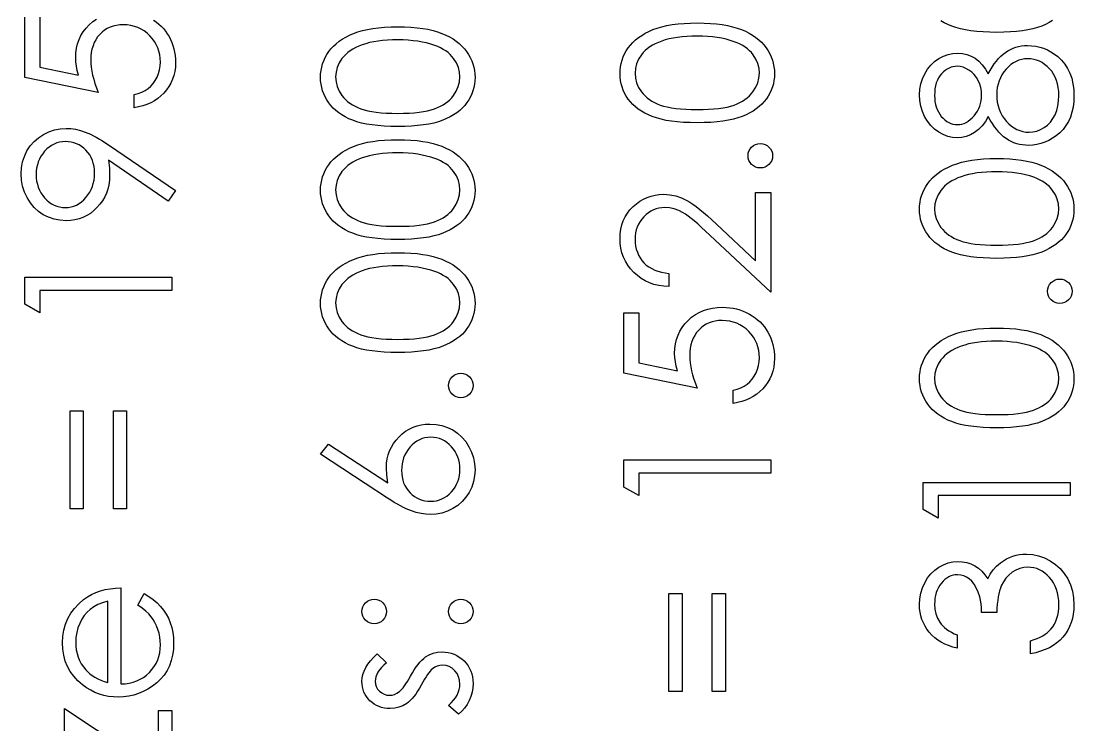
# Model space of a CAD drawing. Header units: millimetres. Extents: x -496 to 15, y 154 to 434.
# Drawn here: x -384.12 to -362.62, y 193.3 to 207.67 of the extents above; entities that cross this region are included whole.
import ezdxf

# ---------------------------------------------------------------- set-up
doc = ezdxf.new("R2010")
doc.units = ezdxf.units.MM

msp = doc.modelspace()

# ---------------------------------------------------------------- linework, layer by layer
at = {"color": 7, "linetype": 'Continuous', "flags": 128}
for points in [[(-381.421, 207.691), (-381.365, 207.652), (-381.311, 207.61), (-381.262, 207.566), (-381.216, 207.518), (-381.174, 207.467), (-381.136, 207.413), (-381.101, 207.356), (-381.07, 207.297), (-381.043, 207.235), (-381.02, 207.171), (-381.002, 207.105), (-380.987, 207.036), (-380.977, 206.966), (-380.971, 206.892), (-380.969, 206.817), (-380.969, 206.817), (-380.972, 206.728), (-380.984, 206.642), (-381.002, 206.559), (-381.028, 206.481), (-381.061, 206.405), (-381.102, 206.334), (-381.15, 206.265), (-381.205, 206.201), (-381.266, 206.142), (-381.331, 206.089), (-381.401, 206.042), (-381.475, 206.001), (-381.553, 205.967), (-381.636, 205.939), (-381.724, 205.917), (-381.815, 205.902), (-381.815, 205.902), (-381.815, 206.171), (-381.815, 206.171), (-381.73, 206.193), (-381.653, 206.22), (-381.585, 206.255), (-381.525, 206.295), (-381.472, 206.342), (-381.424, 206.397), (-381.382, 206.459), (-381.345, 206.528), (-381.315, 206.601), (-381.293, 206.677), (-381.281, 206.754), (-381.276, 206.833), (-381.276, 206.833), (-381.28, 206.91), (-381.29, 206.984), (-381.307, 207.055), (-381.331, 207.124), (-381.361, 207.189), (-381.399, 207.252), (-381.443, 207.312), (-381.494, 207.37), (-381.55, 207.422), (-381.609, 207.468), (-381.672, 207.506), (-381.739, 207.538), (-381.808, 207.563), (-381.881, 207.58), (-381.957, 207.591), (-382.037, 207.594), (-382.037, 207.594), (-382.109, 207.591), (-382.177, 207.582), (-382.243, 207.567), (-382.304, 207.545), (-382.362, 207.517), (-382.416, 207.484), (-382.468, 207.443), (-382.516, 207.397), (-382.559, 207.346), (-382.596, 207.29), (-382.627, 207.231), (-382.653, 207.167), (-382.674, 207.099), (-382.688, 207.027), (-382.697, 206.951), (-382.7, 206.871), (-382.7, 206.871), (-382.697, 206.801), (-382.69, 206.727), (-382.678, 206.65), (-382.661, 206.569), (-382.639, 206.485), (-382.613, 206.396), (-382.582, 206.305), (-382.546, 206.21), (-382.546, 206.21), (-384.046, 206.517), (-384.046, 206.517), (-384.046, 207.748)], [(-383.738, 207.748), (-383.738, 206.728), (-383.738, 206.728), (-382.949, 206.566), (-382.949, 206.566), (-382.974, 206.661), (-382.993, 206.752), (-383.004, 206.838), (-383.007, 206.919), (-383.007, 206.919), (-383.003, 207.02), (-382.99, 207.116), (-382.969, 207.207), (-382.938, 207.294), (-382.9, 207.377), (-382.852, 207.454), (-382.796, 207.527), (-382.732, 207.597), (-382.66, 207.659), (-382.584, 207.713)], [(-376.429, 205.517), (-376.573, 205.519), (-376.709, 205.525), (-376.837, 205.535), (-376.956, 205.549), (-377.067, 205.567), (-377.169, 205.589), (-377.263, 205.615), (-377.348, 205.644), (-377.427, 205.677), (-377.501, 205.714), (-377.569, 205.754), (-377.633, 205.797), (-377.692, 205.844), (-377.746, 205.893), (-377.796, 205.946), (-377.84, 206.002), (-377.879, 206.061), (-377.913, 206.122), (-377.942, 206.184), (-377.965, 206.248), (-377.984, 206.314), (-377.997, 206.381), (-378.005, 206.449), (-378.007, 206.52), (-378.007, 206.52), (-378.005, 206.592), (-377.996, 206.662), (-377.984, 206.73), (-377.965, 206.797), (-377.942, 206.862), (-377.912, 206.925), (-377.879, 206.987), (-377.839, 207.046), (-377.794, 207.103), (-377.744, 207.158), (-377.689, 207.209), (-377.629, 207.257), (-377.563, 207.302), (-377.492, 207.344), (-377.416, 207.383), (-377.334, 207.419), (-377.246, 207.451), (-377.151, 207.479), (-377.049, 207.502), (-376.939, 207.521), (-376.823, 207.536), (-376.698, 207.547), (-376.567, 207.553), (-376.429, 207.556), (-376.429, 207.556), (-376.291, 207.553), (-376.16, 207.547), (-376.037, 207.536), (-375.921, 207.522), (-375.813, 207.503), (-375.71, 207.479), (-375.616, 207.452), (-375.529, 207.42), (-375.448, 207.385), (-375.372, 207.347), (-375.301, 207.305), (-375.235, 207.26), (-375.175, 207.212), (-375.12, 207.16), (-375.069, 207.106), (-375.024, 207.048), (-374.984, 206.988), (-374.95, 206.926), (-374.92, 206.862), (-374.896, 206.797), (-374.877, 206.731), (-374.864, 206.662), (-374.856, 206.592), (-374.853, 206.52), (-374.853, 206.52), (-374.856, 206.449), (-374.864, 206.381), (-374.877, 206.314), (-374.895, 206.249), (-374.918, 206.185), (-374.947, 206.123), (-374.98, 206.063), (-375.019, 206.005), (-375.063, 205.949), (-375.111, 205.896), (-375.165, 205.847), (-375.225, 205.8), (-375.289, 205.757), (-375.358, 205.717), (-375.433, 205.679), (-375.512, 205.646), (-375.598, 205.616), (-375.692, 205.589), (-375.794, 205.568), (-375.905, 205.55), (-376.024, 205.535), (-376.151, 205.525), (-376.286, 205.519), (-376.429, 205.517)], [(-370.314, 205.594), (-370.458, 205.596), (-370.594, 205.602), (-370.722, 205.612), (-370.841, 205.626), (-370.951, 205.643), (-371.053, 205.666), (-371.147, 205.692), (-371.233, 205.721), (-371.311, 205.754), (-371.385, 205.791), (-371.454, 205.831), (-371.518, 205.874), (-371.577, 205.92), (-371.631, 205.97), (-371.68, 206.023), (-371.725, 206.079), (-371.764, 206.138), (-371.798, 206.199), (-371.826, 206.261), (-371.85, 206.325), (-371.868, 206.39), (-371.882, 206.458), (-371.889, 206.526), (-371.892, 206.597), (-371.892, 206.597), (-371.889, 206.669), (-371.881, 206.739), (-371.868, 206.807), (-371.85, 206.874), (-371.826, 206.939), (-371.797, 207.002), (-371.763, 207.064), (-371.724, 207.123), (-371.679, 207.18), (-371.629, 207.235), (-371.574, 207.286), (-371.513, 207.334), (-371.448, 207.379), (-371.376, 207.421), (-371.3, 207.46), (-371.219, 207.496), (-371.131, 207.527), (-371.035, 207.556), (-370.933, 207.579), (-370.824, 207.598), (-370.707, 207.613), (-370.583, 207.624), (-370.452, 207.63), (-370.314, 207.633), (-370.314, 207.633), (-370.176, 207.63), (-370.045, 207.624), (-369.922, 207.613), (-369.806, 207.599), (-369.697, 207.58), (-369.595, 207.556), (-369.501, 207.529), (-369.413, 207.497), (-369.332, 207.462), (-369.257, 207.423), (-369.186, 207.382), (-369.12, 207.337), (-369.06, 207.289), (-369.004, 207.237), (-368.954, 207.183), (-368.909, 207.125), (-368.868, 207.065), (-368.834, 207.003), (-368.805, 206.939), (-368.781, 206.874), (-368.762, 206.808), (-368.749, 206.739), (-368.74, 206.669), (-368.738, 206.597), (-368.738, 206.597), (-368.74, 206.526), (-368.748, 206.458), (-368.761, 206.39), (-368.779, 206.326), (-368.802, 206.262), (-368.831, 206.2), (-368.865, 206.14), (-368.903, 206.082), (-368.947, 206.026), (-368.996, 205.973), (-369.05, 205.923), (-369.109, 205.877), (-369.174, 205.834), (-369.243, 205.794), (-369.317, 205.756), (-369.397, 205.723), (-369.483, 205.693), (-369.577, 205.666), (-369.679, 205.645), (-369.79, 205.627), (-369.909, 205.612), (-370.035, 205.602), (-370.171, 205.596), (-370.314, 205.594)], [(-364.198, 207.44), (-364.343, 207.442), (-364.478, 207.448), (-364.606, 207.458), (-364.725, 207.472), (-364.836, 207.49), (-364.938, 207.512), (-365.032, 207.538), (-365.117, 207.567), (-365.196, 207.6), (-365.27, 207.637), (-365.338, 207.677)], [(-363.058, 207.68), (-363.127, 207.64), (-363.202, 207.603), (-363.281, 207.569), (-363.367, 207.539), (-363.462, 207.512), (-363.564, 207.491), (-363.674, 207.473), (-363.793, 207.458), (-363.92, 207.448), (-364.055, 207.442), (-364.198, 207.44)], [(-376.43, 205.786), (-376.31, 205.788), (-376.197, 205.792), (-376.092, 205.8), (-375.994, 205.809), (-375.904, 205.823), (-375.822, 205.838), (-375.746, 205.857), (-375.679, 205.878), (-375.617, 205.903), (-375.56, 205.93), (-375.505, 205.96), (-375.455, 205.992), (-375.409, 206.027), (-375.366, 206.065), (-375.328, 206.106), (-375.293, 206.149), (-375.235, 206.241), (-375.194, 206.335), (-375.169, 206.431), (-375.161, 206.529), (-375.161, 206.529), (-375.169, 206.628), (-375.193, 206.725), (-375.233, 206.817), (-375.29, 206.907), (-375.324, 206.949), (-375.362, 206.989), (-375.404, 207.026), (-375.451, 207.061), (-375.501, 207.093), (-375.555, 207.122), (-375.614, 207.149), (-375.676, 207.173), (-375.676, 207.173), (-375.757, 207.199), (-375.841, 207.223), (-375.929, 207.242), (-376.021, 207.258), (-376.117, 207.27), (-376.218, 207.279), (-376.322, 207.285), (-376.43, 207.286), (-376.43, 207.286), (-376.538, 207.285), (-376.642, 207.28), (-376.74, 207.272), (-376.833, 207.261), (-376.921, 207.247), (-377.004, 207.23), (-377.082, 207.209), (-377.156, 207.186), (-377.224, 207.159), (-377.287, 207.13), (-377.346, 207.099), (-377.4, 207.065), (-377.45, 207.029), (-377.494, 206.99), (-377.534, 206.949), (-377.569, 206.906), (-377.626, 206.815), (-377.667, 206.723), (-377.691, 206.627), (-377.7, 206.529), (-377.7, 206.529), (-377.691, 206.43), (-377.667, 206.333), (-377.626, 206.24), (-377.569, 206.149), (-377.534, 206.106), (-377.496, 206.066), (-377.454, 206.028), (-377.407, 205.993), (-377.357, 205.961), (-377.303, 205.931), (-377.246, 205.904), (-377.184, 205.879), (-377.117, 205.857), (-377.041, 205.839), (-376.959, 205.823), (-376.868, 205.81), (-376.77, 205.8), (-376.665, 205.792), (-376.551, 205.788), (-376.43, 205.786)], [(-370.315, 205.863), (-370.195, 205.865), (-370.082, 205.869), (-369.977, 205.877), (-369.879, 205.886), (-369.788, 205.899), (-369.706, 205.915), (-369.631, 205.934), (-369.564, 205.955), (-369.502, 205.98), (-369.444, 206.007), (-369.39, 206.036), (-369.34, 206.069), (-369.293, 206.104), (-369.251, 206.142), (-369.212, 206.183), (-369.177, 206.226), (-369.12, 206.318), (-369.079, 206.411), (-369.054, 206.508), (-369.046, 206.606), (-369.046, 206.606), (-369.053, 206.705), (-369.078, 206.801), (-369.118, 206.894), (-369.174, 206.984), (-369.209, 207.026), (-369.246, 207.066), (-369.289, 207.103), (-369.335, 207.138), (-369.385, 207.17), (-369.44, 207.199), (-369.498, 207.226), (-369.561, 207.25), (-369.561, 207.25), (-369.641, 207.276), (-369.725, 207.3), (-369.814, 207.319), (-369.906, 207.335), (-370.002, 207.347), (-370.102, 207.356), (-370.207, 207.362), (-370.315, 207.363), (-370.315, 207.363), (-370.423, 207.362), (-370.526, 207.357), (-370.624, 207.349), (-370.718, 207.338), (-370.806, 207.324), (-370.889, 207.307), (-370.967, 207.286), (-371.04, 207.262), (-371.109, 207.236), (-371.172, 207.207), (-371.231, 207.176), (-371.285, 207.142), (-371.334, 207.106), (-371.379, 207.067), (-371.419, 207.026), (-371.454, 206.983), (-371.511, 206.892), (-371.552, 206.8), (-371.576, 206.704), (-371.584, 206.606), (-371.584, 206.606), (-371.576, 206.507), (-371.552, 206.41), (-371.511, 206.317), (-371.454, 206.226), (-371.419, 206.183), (-371.38, 206.143), (-371.338, 206.105), (-371.292, 206.07), (-371.242, 206.038), (-371.188, 206.008), (-371.13, 205.981), (-371.069, 205.956), (-371.001, 205.934), (-370.926, 205.916), (-370.843, 205.899), (-370.752, 205.887), (-370.654, 205.877), (-370.549, 205.869), (-370.436, 205.865), (-370.315, 205.863)], [(-364.371, 206.591), (-364.332, 206.664), (-364.291, 206.732), (-364.25, 206.795), (-364.207, 206.853), (-364.162, 206.905), (-364.117, 206.953), (-364.07, 206.995), (-364.021, 207.032), (-363.971, 207.065), (-363.919, 207.093), (-363.865, 207.117), (-363.811, 207.136), (-363.754, 207.152), (-363.695, 207.163), (-363.635, 207.169), (-363.573, 207.171), (-363.573, 207.171), (-363.487, 207.167), (-363.403, 207.157), (-363.321, 207.139), (-363.242, 207.115), (-363.165, 207.082), (-363.092, 207.043), (-363.02, 206.997), (-362.952, 206.944), (-362.952, 206.944), (-362.875, 206.871), (-362.808, 206.79), (-362.751, 206.702), (-362.705, 206.606), (-362.669, 206.502), (-362.643, 206.392), (-362.628, 206.273), (-362.623, 206.148), (-362.623, 206.148), (-362.627, 206.027), (-362.641, 205.913), (-362.663, 205.807), (-362.695, 205.709), (-362.736, 205.618), (-362.785, 205.535), (-362.844, 205.459), (-362.912, 205.39), (-362.985, 205.33), (-363.06, 205.277), (-363.137, 205.234), (-363.215, 205.197), (-363.296, 205.169), (-363.379, 205.149), (-363.463, 205.137), (-363.549, 205.133), (-363.549, 205.133), (-363.612, 205.135), (-363.673, 205.142), (-363.733, 205.152), (-363.791, 205.167), (-363.847, 205.187), (-363.903, 205.211), (-363.956, 205.24), (-364.008, 205.272), (-364.058, 205.31), (-364.107, 205.353), (-364.154, 205.401), (-364.2, 205.455), (-364.245, 205.514), (-364.288, 205.579), (-364.331, 205.649), (-364.371, 205.725), (-364.371, 205.725), (-364.43, 205.622), (-364.496, 205.533), (-364.57, 205.458), (-364.65, 205.396), (-364.734, 205.348), (-364.822, 205.314), (-364.913, 205.293), (-365.007, 205.286), (-365.007, 205.286), (-365.102, 205.294), (-365.197, 205.315), (-365.29, 205.352), (-365.383, 205.402), (-365.469, 205.466), (-365.546, 205.541), (-365.614, 205.626), (-365.671, 205.723), (-365.718, 205.827), (-365.75, 205.936), (-365.77, 206.048), (-365.776, 206.166), (-365.776, 206.166), (-365.77, 206.28), (-365.75, 206.389), (-365.716, 206.494), (-365.67, 206.595), (-365.612, 206.689), (-365.544, 206.771), (-365.468, 206.844), (-365.382, 206.905), (-365.289, 206.954), (-365.194, 206.989), (-365.097, 207.01), (-364.998, 207.017), (-364.998, 207.017), (-364.901, 207.011), (-364.809, 206.991), (-364.723, 206.957), (-364.642, 206.911), (-364.566, 206.851), (-364.496, 206.778), (-364.43, 206.691), (-364.371, 206.591)], [(-364.199, 206.168), (-364.197, 206.088), (-364.187, 206.012), (-364.172, 205.939), (-364.15, 205.869), (-364.122, 205.802), (-364.088, 205.738), (-364.048, 205.678), (-364.002, 205.622), (-363.951, 205.57), (-363.898, 205.526), (-363.844, 205.488), (-363.787, 205.457), (-363.728, 205.433), (-363.668, 205.416), (-363.605, 205.405), (-363.54, 205.402), (-363.54, 205.402), (-363.459, 205.408), (-363.381, 205.425), (-363.305, 205.455), (-363.232, 205.496), (-363.163, 205.547), (-363.104, 205.609), (-363.052, 205.679), (-363.009, 205.759), (-362.975, 205.847), (-362.95, 205.942), (-362.935, 206.043), (-362.93, 206.151), (-362.93, 206.151), (-362.933, 206.235), (-362.942, 206.314), (-362.957, 206.389), (-362.978, 206.46), (-363.005, 206.526), (-363.038, 206.588), (-363.076, 206.645), (-363.121, 206.698), (-363.17, 206.746), (-363.221, 206.787), (-363.274, 206.823), (-363.329, 206.851), (-363.385, 206.873), (-363.444, 206.889), (-363.505, 206.899), (-363.568, 206.902), (-363.568, 206.902), (-363.629, 206.898), (-363.688, 206.889), (-363.746, 206.872), (-363.802, 206.848), (-363.856, 206.818), (-363.908, 206.781), (-363.959, 206.737), (-364.008, 206.687), (-364.053, 206.631), (-364.092, 206.574), (-364.124, 206.513), (-364.151, 206.449), (-364.172, 206.383), (-364.188, 206.314), (-364.197, 206.243), (-364.2, 206.168)], [(-365.469, 206.151), (-365.466, 206.088), (-365.46, 206.027), (-365.45, 205.97), (-365.435, 205.916), (-365.415, 205.863), (-365.391, 205.815), (-365.364, 205.768), (-365.331, 205.725), (-365.296, 205.685), (-365.259, 205.651), (-365.22, 205.622), (-365.18, 205.598), (-365.138, 205.58), (-365.094, 205.567), (-365.049, 205.558), (-365.002, 205.556), (-365.002, 205.556), (-364.956, 205.559), (-364.91, 205.567), (-364.866, 205.581), (-364.823, 205.601), (-364.781, 205.627), (-364.739, 205.658), (-364.7, 205.695), (-364.66, 205.737), (-364.624, 205.783), (-364.593, 205.832), (-364.567, 205.882), (-364.546, 205.934), (-364.529, 205.988), (-364.517, 206.044), (-364.51, 206.102), (-364.507, 206.161), (-364.507, 206.161), (-364.511, 206.238), (-364.525, 206.312), (-364.546, 206.384), (-364.577, 206.455), (-364.615, 206.52), (-364.659, 206.578), (-364.71, 206.628), (-364.767, 206.67), (-364.827, 206.704), (-364.887, 206.729), (-364.948, 206.743), (-365.008, 206.748), (-365.008, 206.748), (-365.051, 206.746), (-365.093, 206.738), (-365.133, 206.726), (-365.173, 206.71), (-365.212, 206.688), (-365.251, 206.662), (-365.288, 206.631), (-365.325, 206.595), (-365.358, 206.554), (-365.388, 206.51), (-365.412, 206.461), (-365.433, 206.407), (-365.448, 206.35), (-365.46, 206.288), (-365.466, 206.222), (-365.469, 206.151)], [(-380.969, 204.21), (-381.118, 203.994), (-381.118, 203.994), (-382.338, 204.829), (-382.338, 204.829), (-382.32, 204.669), (-382.315, 204.513), (-382.315, 204.513), (-382.319, 204.419), (-382.331, 204.329), (-382.351, 204.241), (-382.379, 204.158), (-382.415, 204.079), (-382.459, 204.003), (-382.511, 203.93), (-382.572, 203.862), (-382.638, 203.799), (-382.707, 203.744), (-382.781, 203.699), (-382.858, 203.661), (-382.939, 203.632), (-383.023, 203.611), (-383.112, 203.598), (-383.204, 203.594), (-383.204, 203.594), (-383.329, 203.602), (-383.448, 203.625), (-383.561, 203.663), (-383.668, 203.717), (-383.766, 203.785), (-383.854, 203.865), (-383.931, 203.959), (-383.999, 204.065), (-384.053, 204.18), (-384.091, 204.299), (-384.115, 204.422), (-384.123, 204.549), (-384.123, 204.549), (-384.115, 204.673), (-384.093, 204.793), (-384.055, 204.908), (-384.002, 205.018), (-383.935, 205.12), (-383.857, 205.21), (-383.766, 205.289), (-383.664, 205.356), (-383.553, 205.41), (-383.439, 205.448), (-383.322, 205.471), (-383.201, 205.479), (-383.201, 205.479), (-383.106, 205.474), (-383.01, 205.46), (-382.912, 205.436), (-382.811, 205.403), (-382.758, 205.383), (-382.703, 205.358), (-382.646, 205.33), (-382.586, 205.298), (-382.523, 205.262), (-382.458, 205.223), (-382.39, 205.18), (-382.32, 205.133), (-382.32, 205.133), (-380.969, 204.21)], [(-382.622, 204.563), (-382.626, 204.634), (-382.633, 204.702), (-382.647, 204.766), (-382.666, 204.826), (-382.691, 204.883), (-382.721, 204.937), (-382.757, 204.986), (-382.797, 205.032), (-382.842, 205.074), (-382.889, 205.11), (-382.939, 205.14), (-382.99, 205.165), (-383.044, 205.185), (-383.1, 205.199), (-383.158, 205.207), (-383.219, 205.21), (-383.219, 205.21), (-383.279, 205.207), (-383.338, 205.198), (-383.394, 205.182), (-383.448, 205.16), (-383.499, 205.133), (-383.549, 205.099), (-383.596, 205.059), (-383.641, 205.012), (-383.681, 204.962), (-383.717, 204.909), (-383.747, 204.853), (-383.771, 204.795), (-383.79, 204.734), (-383.804, 204.67), (-383.812, 204.604), (-383.815, 204.535), (-383.815, 204.535), (-383.812, 204.467), (-383.804, 204.401), (-383.79, 204.338), (-383.771, 204.277), (-383.747, 204.219), (-383.717, 204.163), (-383.681, 204.11), (-383.641, 204.06), (-383.596, 204.014), (-383.549, 203.974), (-383.499, 203.94), (-383.448, 203.913), (-383.394, 203.891), (-383.338, 203.875), (-383.279, 203.866), (-383.219, 203.863), (-383.219, 203.863), (-383.158, 203.866), (-383.1, 203.876), (-383.044, 203.892), (-382.99, 203.914), (-382.939, 203.943), (-382.889, 203.979), (-382.842, 204.02), (-382.797, 204.068), (-382.757, 204.121), (-382.721, 204.176), (-382.691, 204.234), (-382.666, 204.294), (-382.647, 204.357), (-382.633, 204.423), (-382.626, 204.492), (-382.623, 204.563)], [(-376.429, 203.21), (-376.573, 203.211), (-376.709, 203.217), (-376.837, 203.228), (-376.956, 203.241), (-377.067, 203.259), (-377.169, 203.281), (-377.263, 203.307), (-377.348, 203.336), (-377.427, 203.369), (-377.501, 203.406), (-377.569, 203.446), (-377.633, 203.49), (-377.692, 203.536), (-377.746, 203.585), (-377.796, 203.638), (-377.84, 203.695), (-377.879, 203.753), (-377.913, 203.814), (-377.942, 203.876), (-377.965, 203.94), (-377.984, 204.006), (-377.997, 204.073), (-378.005, 204.142), (-378.007, 204.213), (-378.007, 204.213), (-378.005, 204.284), (-377.996, 204.354), (-377.984, 204.422), (-377.965, 204.489), (-377.942, 204.554), (-377.912, 204.617), (-377.879, 204.679), (-377.839, 204.738), (-377.794, 204.795), (-377.744, 204.85), (-377.689, 204.901), (-377.629, 204.949), (-377.563, 204.994), (-377.492, 205.036), (-377.416, 205.075), (-377.334, 205.111), (-377.246, 205.143), (-377.151, 205.171), (-377.049, 205.195), (-376.939, 205.214), (-376.823, 205.229), (-376.698, 205.24), (-376.567, 205.246), (-376.429, 205.248), (-376.429, 205.248), (-376.291, 205.246), (-376.16, 205.24), (-376.037, 205.229), (-375.921, 205.214), (-375.813, 205.195), (-375.71, 205.172), (-375.616, 205.145), (-375.529, 205.113), (-375.448, 205.077), (-375.372, 205.039), (-375.301, 204.997), (-375.235, 204.952), (-375.175, 204.904), (-375.12, 204.853), (-375.069, 204.798), (-375.024, 204.74), (-374.984, 204.68), (-374.95, 204.618), (-374.92, 204.554), (-374.896, 204.49), (-374.877, 204.423), (-374.864, 204.354), (-374.856, 204.284), (-374.853, 204.213), (-374.853, 204.213), (-374.856, 204.142), (-374.864, 204.073), (-374.877, 204.006), (-374.895, 203.941), (-374.918, 203.877), (-374.947, 203.815), (-374.98, 203.755), (-375.019, 203.697), (-375.063, 203.641), (-375.111, 203.588), (-375.165, 203.539), (-375.225, 203.493), (-375.289, 203.449), (-375.358, 203.409), (-375.433, 203.372), (-375.512, 203.338), (-375.598, 203.308), (-375.692, 203.282), (-375.794, 203.26), (-375.905, 203.242), (-376.024, 203.228), (-376.151, 203.217), (-376.286, 203.211), (-376.429, 203.21)], [(-369.276, 204.921), (-369.272, 204.971), (-369.258, 205.017), (-369.236, 205.059), (-369.204, 205.098), (-369.165, 205.13), (-369.123, 205.153), (-369.077, 205.166), (-369.026, 205.171), (-369.026, 205.171), (-368.977, 205.166), (-368.931, 205.153), (-368.889, 205.13), (-368.85, 205.098), (-368.818, 205.059), (-368.795, 205.017), (-368.781, 204.971), (-368.776, 204.921), (-368.776, 204.921), (-368.781, 204.871), (-368.795, 204.826), (-368.818, 204.783), (-368.85, 204.744), (-368.889, 204.713), (-368.931, 204.69), (-368.977, 204.676), (-369.026, 204.671), (-369.026, 204.671), (-369.077, 204.676), (-369.123, 204.69), (-369.165, 204.713), (-369.204, 204.744), (-369.236, 204.783), (-369.258, 204.826), (-369.272, 204.871), (-369.276, 204.921)], [(-376.43, 203.479), (-376.31, 203.48), (-376.197, 203.485), (-376.092, 203.492), (-375.994, 203.502), (-375.904, 203.515), (-375.822, 203.53), (-375.746, 203.549), (-375.679, 203.571), (-375.617, 203.595), (-375.56, 203.622), (-375.505, 203.652), (-375.455, 203.684), (-375.409, 203.72), (-375.366, 203.758), (-375.328, 203.798), (-375.293, 203.842), (-375.235, 203.933), (-375.194, 204.027), (-375.169, 204.123), (-375.161, 204.222), (-375.161, 204.222), (-375.169, 204.321), (-375.193, 204.417), (-375.233, 204.509), (-375.29, 204.599), (-375.324, 204.642), (-375.362, 204.681), (-375.404, 204.719), (-375.451, 204.753), (-375.501, 204.785), (-375.555, 204.815), (-375.614, 204.841), (-375.676, 204.865), (-375.676, 204.865), (-375.757, 204.892), (-375.841, 204.915), (-375.929, 204.934), (-376.021, 204.951), (-376.117, 204.963), (-376.218, 204.972), (-376.322, 204.977), (-376.43, 204.979), (-376.43, 204.979), (-376.538, 204.977), (-376.642, 204.973), (-376.74, 204.964), (-376.833, 204.954), (-376.921, 204.939), (-377.004, 204.922), (-377.082, 204.901), (-377.156, 204.878), (-377.224, 204.851), (-377.287, 204.823), (-377.346, 204.791), (-377.4, 204.758), (-377.45, 204.722), (-377.494, 204.683), (-377.534, 204.642), (-377.569, 204.598), (-377.626, 204.508), (-377.667, 204.415), (-377.691, 204.32), (-377.7, 204.222), (-377.7, 204.222), (-377.691, 204.122), (-377.667, 204.026), (-377.626, 203.933), (-377.569, 203.842), (-377.534, 203.798), (-377.496, 203.758), (-377.454, 203.72), (-377.407, 203.686), (-377.357, 203.653), (-377.303, 203.623), (-377.246, 203.596), (-377.184, 203.571), (-377.117, 203.55), (-377.041, 203.531), (-376.959, 203.515), (-376.868, 203.502), (-376.77, 203.492), (-376.665, 203.485), (-376.551, 203.48), (-376.43, 203.479)], [(-364.198, 202.825), (-364.343, 202.827), (-364.478, 202.833), (-364.606, 202.843), (-364.725, 202.857), (-364.836, 202.874), (-364.938, 202.896), (-365.032, 202.922), (-365.117, 202.952), (-365.196, 202.985), (-365.27, 203.021), (-365.338, 203.062), (-365.403, 203.105), (-365.462, 203.151), (-365.516, 203.201), (-365.565, 203.253), (-365.609, 203.31), (-365.648, 203.369), (-365.683, 203.429), (-365.711, 203.491), (-365.734, 203.556), (-365.753, 203.621), (-365.766, 203.689), (-365.774, 203.757), (-365.776, 203.828), (-365.776, 203.828), (-365.774, 203.899), (-365.766, 203.97), (-365.753, 204.038), (-365.734, 204.104), (-365.711, 204.169), (-365.681, 204.232), (-365.648, 204.294), (-365.608, 204.354), (-365.564, 204.411), (-365.513, 204.466), (-365.459, 204.517), (-365.398, 204.565), (-365.332, 204.61), (-365.261, 204.652), (-365.185, 204.69), (-365.103, 204.726), (-365.016, 204.758), (-364.92, 204.786), (-364.818, 204.81), (-364.709, 204.829), (-364.592, 204.844), (-364.468, 204.855), (-364.337, 204.861), (-364.198, 204.863), (-364.198, 204.863), (-364.061, 204.861), (-363.93, 204.855), (-363.806, 204.844), (-363.691, 204.83), (-363.582, 204.811), (-363.48, 204.787), (-363.385, 204.76), (-363.298, 204.728), (-363.217, 204.693), (-363.141, 204.654), (-363.07, 204.613), (-363.004, 204.568), (-362.944, 204.52), (-362.889, 204.468), (-362.838, 204.413), (-362.793, 204.356), (-362.753, 204.295), (-362.719, 204.234), (-362.689, 204.17), (-362.665, 204.105), (-362.647, 204.038), (-362.633, 203.97), (-362.625, 203.899), (-362.623, 203.828), (-362.623, 203.828), (-362.625, 203.757), (-362.633, 203.689), (-362.646, 203.621), (-362.664, 203.556), (-362.687, 203.493), (-362.716, 203.431), (-362.749, 203.371), (-362.788, 203.312), (-362.832, 203.256), (-362.88, 203.204), (-362.935, 203.154), (-362.994, 203.108), (-363.058, 203.065), (-363.127, 203.024), (-363.202, 202.987), (-363.281, 202.954), (-363.367, 202.923), (-363.462, 202.897), (-363.564, 202.875), (-363.674, 202.857), (-363.793, 202.843), (-363.92, 202.833), (-364.055, 202.827), (-364.198, 202.825)], [(-364.199, 203.094), (-364.079, 203.095), (-363.966, 203.1), (-363.861, 203.107), (-363.763, 203.117), (-363.673, 203.13), (-363.591, 203.146), (-363.516, 203.164), (-363.448, 203.186), (-363.386, 203.211), (-363.329, 203.238), (-363.275, 203.267), (-363.224, 203.3), (-363.178, 203.335), (-363.135, 203.373), (-363.097, 203.414), (-363.062, 203.457), (-363.004, 203.548), (-362.963, 203.642), (-362.939, 203.738), (-362.93, 203.837), (-362.93, 203.837), (-362.938, 203.936), (-362.962, 204.032), (-363.002, 204.125), (-363.059, 204.214), (-363.093, 204.257), (-363.131, 204.297), (-363.174, 204.334), (-363.22, 204.369), (-363.27, 204.401), (-363.325, 204.43), (-363.383, 204.457), (-363.445, 204.481), (-363.445, 204.481), (-363.526, 204.507), (-363.61, 204.53), (-363.698, 204.55), (-363.79, 204.566), (-363.886, 204.578), (-363.987, 204.587), (-364.091, 204.592), (-364.2, 204.594), (-364.2, 204.594), (-364.308, 204.592), (-364.411, 204.588), (-364.509, 204.58), (-364.602, 204.569), (-364.691, 204.554), (-364.773, 204.538), (-364.852, 204.517), (-364.925, 204.493), (-364.993, 204.467), (-365.056, 204.438), (-365.115, 204.407), (-365.169, 204.373), (-365.219, 204.337), (-365.263, 204.298), (-365.303, 204.257), (-365.338, 204.214), (-365.395, 204.123), (-365.436, 204.03), (-365.46, 203.935), (-365.469, 203.837), (-365.469, 203.837), (-365.46, 203.738), (-365.436, 203.641), (-365.395, 203.548), (-365.338, 203.457), (-365.303, 203.414), (-365.265, 203.374), (-365.223, 203.336), (-365.177, 203.301), (-365.126, 203.268), (-365.073, 203.238), (-365.015, 203.211), (-364.953, 203.187), (-364.886, 203.165), (-364.811, 203.146), (-364.728, 203.13), (-364.637, 203.118), (-364.539, 203.107), (-364.434, 203.1), (-364.32, 203.095), (-364.2, 203.094)], [(-370.892, 202.517), (-370.892, 202.248), (-370.892, 202.248), (-370.999, 202.255), (-371.101, 202.271), (-371.198, 202.294), (-371.29, 202.327), (-371.377, 202.367), (-371.46, 202.416), (-371.538, 202.473), (-371.611, 202.538), (-371.677, 202.61), (-371.734, 202.686), (-371.782, 202.766), (-371.822, 202.85), (-371.852, 202.938), (-371.874, 203.03), (-371.888, 203.126), (-371.892, 203.226), (-371.892, 203.226), (-371.888, 203.325), (-371.875, 203.419), (-371.855, 203.508), (-371.825, 203.593), (-371.788, 203.672), (-371.742, 203.747), (-371.689, 203.817), (-371.626, 203.882), (-371.558, 203.941), (-371.487, 203.991), (-371.413, 204.035), (-371.337, 204.07), (-371.257, 204.097), (-371.174, 204.117), (-371.089, 204.128), (-371, 204.133), (-371, 204.133), (-370.875, 204.125), (-370.754, 204.101), (-370.638, 204.063), (-370.525, 204.008), (-370.467, 203.973), (-370.404, 203.931), (-370.336, 203.882), (-370.263, 203.826), (-370.186, 203.761), (-370.103, 203.69), (-370.016, 203.612), (-369.924, 203.526), (-369.924, 203.526), (-369.123, 202.775), (-369.123, 202.775), (-369.123, 204.171), (-369.123, 204.171), (-368.815, 204.171), (-368.815, 204.171), (-368.815, 202.133), (-368.815, 202.133), (-370.056, 203.296), (-370.056, 203.296), (-370.145, 203.381), (-370.228, 203.458), (-370.305, 203.527), (-370.376, 203.588), (-370.442, 203.642), (-370.501, 203.688), (-370.554, 203.726), (-370.602, 203.756), (-370.692, 203.803), (-370.784, 203.837), (-370.879, 203.857), (-370.976, 203.863), (-370.976, 203.863), (-371.037, 203.86), (-371.096, 203.851), (-371.153, 203.837), (-371.207, 203.817), (-371.26, 203.789), (-371.31, 203.757), (-371.358, 203.719), (-371.404, 203.675), (-371.447, 203.626), (-371.483, 203.575), (-371.514, 203.521), (-371.539, 203.465), (-371.559, 203.405), (-371.573, 203.344), (-371.581, 203.28), (-371.584, 203.213), (-371.584, 203.213), (-371.581, 203.142), (-371.573, 203.075), (-371.559, 203.011), (-371.538, 202.949), (-371.513, 202.891), (-371.482, 202.836), (-371.445, 202.783), (-371.403, 202.734), (-371.355, 202.689), (-371.302, 202.649), (-371.245, 202.615), (-371.184, 202.585), (-371.118, 202.56), (-371.047, 202.541), (-370.972, 202.526), (-370.892, 202.517)], [(-376.429, 200.902), (-376.573, 200.904), (-376.709, 200.91), (-376.837, 200.92), (-376.956, 200.934), (-377.067, 200.951), (-377.169, 200.973), (-377.263, 200.999), (-377.348, 201.029), (-377.427, 201.062), (-377.501, 201.098), (-377.569, 201.139), (-377.633, 201.182), (-377.692, 201.228), (-377.746, 201.277), (-377.796, 201.33), (-377.84, 201.387), (-377.879, 201.446), (-377.913, 201.506), (-377.942, 201.568), (-377.965, 201.633), (-377.984, 201.698), (-377.997, 201.765), (-378.005, 201.834), (-378.007, 201.905), (-378.007, 201.905), (-378.005, 201.976), (-377.996, 202.047), (-377.984, 202.115), (-377.965, 202.181), (-377.942, 202.246), (-377.912, 202.309), (-377.879, 202.371), (-377.839, 202.431), (-377.794, 202.488), (-377.744, 202.542), (-377.689, 202.594), (-377.629, 202.642), (-377.563, 202.687), (-377.492, 202.729), (-377.416, 202.767), (-377.334, 202.803), (-377.246, 202.835), (-377.151, 202.863), (-377.049, 202.887), (-376.939, 202.906), (-376.823, 202.921), (-376.698, 202.932), (-376.567, 202.938), (-376.429, 202.94), (-376.429, 202.94), (-376.291, 202.938), (-376.16, 202.932), (-376.037, 202.921), (-375.921, 202.907), (-375.813, 202.887), (-375.71, 202.864), (-375.616, 202.837), (-375.529, 202.805), (-375.448, 202.77), (-375.372, 202.731), (-375.301, 202.69), (-375.235, 202.645), (-375.175, 202.597), (-375.12, 202.545), (-375.069, 202.49), (-375.024, 202.433), (-374.984, 202.372), (-374.95, 202.311), (-374.92, 202.247), (-374.896, 202.182), (-374.877, 202.115), (-374.864, 202.047), (-374.856, 201.976), (-374.853, 201.905), (-374.853, 201.905), (-374.856, 201.834), (-374.864, 201.765), (-374.877, 201.698), (-374.895, 201.633), (-374.918, 201.57), (-374.947, 201.508), (-374.98, 201.448), (-375.019, 201.389), (-375.063, 201.333), (-375.111, 201.28), (-375.165, 201.231), (-375.225, 201.185), (-375.289, 201.142), (-375.358, 201.101), (-375.433, 201.064), (-375.512, 201.03), (-375.598, 201), (-375.692, 200.974), (-375.794, 200.952), (-375.905, 200.934), (-376.024, 200.92), (-376.151, 200.91), (-376.286, 200.904), (-376.429, 200.902)], [(-376.43, 201.171), (-376.31, 201.172), (-376.197, 201.177), (-376.092, 201.184), (-375.994, 201.194), (-375.904, 201.207), (-375.822, 201.223), (-375.746, 201.241), (-375.679, 201.263), (-375.617, 201.288), (-375.56, 201.315), (-375.505, 201.344), (-375.455, 201.377), (-375.409, 201.412), (-375.366, 201.45), (-375.328, 201.491), (-375.293, 201.534), (-375.235, 201.625), (-375.194, 201.719), (-375.169, 201.815), (-375.161, 201.914), (-375.161, 201.914), (-375.169, 202.013), (-375.193, 202.109), (-375.233, 202.202), (-375.29, 202.291), (-375.324, 202.334), (-375.362, 202.374), (-375.404, 202.411), (-375.451, 202.446), (-375.501, 202.478), (-375.555, 202.507), (-375.614, 202.533), (-375.676, 202.558), (-375.676, 202.558), (-375.757, 202.584), (-375.841, 202.607), (-375.929, 202.627), (-376.021, 202.643), (-376.117, 202.655), (-376.218, 202.664), (-376.322, 202.669), (-376.43, 202.671), (-376.43, 202.671), (-376.538, 202.669), (-376.642, 202.665), (-376.74, 202.657), (-376.833, 202.646), (-376.921, 202.631), (-377.004, 202.615), (-377.082, 202.594), (-377.156, 202.57), (-377.224, 202.544), (-377.287, 202.515), (-377.346, 202.484), (-377.4, 202.45), (-377.45, 202.414), (-377.494, 202.375), (-377.534, 202.334), (-377.569, 202.291), (-377.626, 202.2), (-377.667, 202.107), (-377.691, 202.012), (-377.7, 201.914), (-377.7, 201.914), (-377.691, 201.815), (-377.667, 201.718), (-377.626, 201.625), (-377.569, 201.534), (-377.534, 201.491), (-377.496, 201.451), (-377.454, 201.413), (-377.407, 201.378), (-377.357, 201.345), (-377.303, 201.315), (-377.246, 201.288), (-377.184, 201.264), (-377.117, 201.242), (-377.041, 201.223), (-376.959, 201.207), (-376.868, 201.195), (-376.77, 201.184), (-376.665, 201.177), (-376.551, 201.172), (-376.43, 201.171)], [(-384.046, 201.886), (-384.046, 202.44), (-384.046, 202.44), (-381.046, 202.44), (-381.046, 202.44), (-381.046, 202.171), (-381.046, 202.171), (-383.738, 202.171), (-383.738, 202.171), (-383.738, 201.71), (-383.738, 201.71), (-384.046, 201.886)], [(-363.161, 202.152), (-363.156, 202.202), (-363.143, 202.248), (-363.12, 202.29), (-363.088, 202.329), (-363.05, 202.36), (-363.008, 202.384), (-362.962, 202.397), (-362.911, 202.402), (-362.911, 202.402), (-362.862, 202.397), (-362.816, 202.384), (-362.773, 202.36), (-362.735, 202.329), (-362.703, 202.29), (-362.68, 202.248), (-362.666, 202.202), (-362.661, 202.152), (-362.661, 202.152), (-362.666, 202.102), (-362.68, 202.056), (-362.703, 202.014), (-362.735, 201.975), (-362.773, 201.943), (-362.816, 201.92), (-362.862, 201.907), (-362.911, 201.902), (-362.911, 201.902), (-362.962, 201.907), (-363.008, 201.92), (-363.05, 201.943), (-363.088, 201.975), (-363.12, 202.014), (-363.143, 202.056), (-363.156, 202.102), (-363.161, 202.152)], [(-371.815, 201.71), (-371.507, 201.71), (-371.507, 201.71), (-371.507, 200.689), (-371.507, 200.689), (-370.718, 200.527), (-370.718, 200.527), (-370.743, 200.623), (-370.762, 200.714), (-370.773, 200.8), (-370.776, 200.881), (-370.776, 200.881), (-370.772, 200.981), (-370.759, 201.077), (-370.738, 201.169), (-370.707, 201.256), (-370.669, 201.338), (-370.621, 201.416), (-370.566, 201.489), (-370.501, 201.558), (-370.43, 201.621), (-370.353, 201.675), (-370.273, 201.721), (-370.187, 201.758), (-370.096, 201.788), (-370.001, 201.808), (-369.9, 201.821), (-369.795, 201.825), (-369.795, 201.825), (-369.722, 201.823), (-369.65, 201.817), (-369.579, 201.806), (-369.51, 201.791), (-369.444, 201.771), (-369.377, 201.748), (-369.313, 201.72), (-369.251, 201.688), (-369.191, 201.652), (-369.134, 201.613), (-369.081, 201.572), (-369.031, 201.527), (-368.986, 201.479), (-368.944, 201.428), (-368.905, 201.375), (-368.87, 201.318), (-368.839, 201.258), (-368.813, 201.196), (-368.79, 201.133), (-368.771, 201.067), (-368.757, 200.998), (-368.746, 200.927), (-368.74, 200.854), (-368.738, 200.779), (-368.738, 200.779), (-368.742, 200.689), (-368.753, 200.603), (-368.771, 200.521), (-368.797, 200.442), (-368.831, 200.367), (-368.871, 200.295), (-368.919, 200.227), (-368.974, 200.163), (-369.035, 200.103), (-369.1, 200.05), (-369.17, 200.003), (-369.245, 199.963), (-369.323, 199.928), (-369.406, 199.901), (-369.493, 199.879), (-369.584, 199.863), (-369.584, 199.863), (-369.584, 200.133), (-369.584, 200.133), (-369.499, 200.154), (-369.422, 200.182), (-369.354, 200.216), (-369.294, 200.256), (-369.241, 200.304), (-369.194, 200.359), (-369.151, 200.42), (-369.114, 200.49), (-369.084, 200.563), (-369.063, 200.639), (-369.05, 200.716), (-369.046, 200.794), (-369.046, 200.794), (-369.049, 200.871), (-369.06, 200.945), (-369.076, 201.017), (-369.1, 201.085), (-369.13, 201.151), (-369.168, 201.214), (-369.212, 201.274), (-369.263, 201.332), (-369.319, 201.384), (-369.379, 201.429), (-369.442, 201.468), (-369.508, 201.5), (-369.578, 201.524), (-369.65, 201.542), (-369.727, 201.552), (-369.806, 201.556), (-369.806, 201.556), (-369.879, 201.553), (-369.947, 201.544), (-370.012, 201.528), (-370.073, 201.506), (-370.132, 201.479), (-370.186, 201.445), (-370.237, 201.405), (-370.285, 201.359), (-370.328, 201.308), (-370.365, 201.252), (-370.397, 201.192), (-370.422, 201.128), (-370.443, 201.061), (-370.457, 200.988), (-370.466, 200.913), (-370.469, 200.832), (-370.469, 200.832), (-370.466, 200.762), (-370.459, 200.689), (-370.447, 200.612), (-370.43, 200.53), (-370.409, 200.446), (-370.382, 200.358), (-370.351, 200.267), (-370.315, 200.171), (-370.315, 200.171), (-371.815, 200.479), (-371.815, 200.479), (-371.815, 201.71)], [(-364.198, 199.363), (-364.343, 199.365), (-364.478, 199.371), (-364.606, 199.381), (-364.725, 199.395), (-364.836, 199.413), (-364.938, 199.435), (-365.032, 199.461), (-365.117, 199.49), (-365.196, 199.523), (-365.27, 199.56), (-365.338, 199.6), (-365.403, 199.643), (-365.462, 199.69), (-365.516, 199.739), (-365.565, 199.792), (-365.609, 199.848), (-365.648, 199.907), (-365.683, 199.968), (-365.711, 200.03), (-365.734, 200.094), (-365.753, 200.16), (-365.766, 200.227), (-365.774, 200.295), (-365.776, 200.366), (-365.776, 200.366), (-365.774, 200.438), (-365.766, 200.508), (-365.753, 200.576), (-365.734, 200.643), (-365.711, 200.708), (-365.681, 200.771), (-365.648, 200.833), (-365.608, 200.892), (-365.564, 200.949), (-365.513, 201.004), (-365.459, 201.055), (-365.398, 201.103), (-365.332, 201.148), (-365.261, 201.19), (-365.185, 201.229), (-365.103, 201.265), (-365.016, 201.297), (-364.92, 201.325), (-364.818, 201.348), (-364.709, 201.368), (-364.592, 201.383), (-364.468, 201.393), (-364.337, 201.399), (-364.198, 201.402), (-364.198, 201.402), (-364.061, 201.399), (-363.93, 201.393), (-363.806, 201.383), (-363.691, 201.368), (-363.582, 201.349), (-363.48, 201.326), (-363.385, 201.298), (-363.298, 201.267), (-363.217, 201.231), (-363.141, 201.193), (-363.07, 201.151), (-363.004, 201.106), (-362.944, 201.058), (-362.889, 201.006), (-362.838, 200.952), (-362.793, 200.894), (-362.753, 200.834), (-362.719, 200.772), (-362.689, 200.708), (-362.665, 200.643), (-362.647, 200.577), (-362.633, 200.508), (-362.625, 200.438), (-362.623, 200.366), (-362.623, 200.366), (-362.625, 200.295), (-362.633, 200.227), (-362.646, 200.16), (-362.664, 200.095), (-362.687, 200.031), (-362.716, 199.969), (-362.749, 199.909), (-362.788, 199.851), (-362.832, 199.795), (-362.88, 199.742), (-362.935, 199.693), (-362.994, 199.646), (-363.058, 199.603), (-363.127, 199.563), (-363.202, 199.526), (-363.281, 199.492), (-363.367, 199.462), (-363.462, 199.436), (-363.564, 199.414), (-363.674, 199.396), (-363.793, 199.381), (-363.92, 199.371), (-364.055, 199.365), (-364.198, 199.363)], [(-364.199, 199.633), (-364.079, 199.634), (-363.966, 199.639), (-363.861, 199.646), (-363.763, 199.655), (-363.673, 199.669), (-363.591, 199.684), (-363.516, 199.703), (-363.448, 199.725), (-363.386, 199.749), (-363.329, 199.776), (-363.275, 199.806), (-363.224, 199.838), (-363.178, 199.874), (-363.135, 199.911), (-363.097, 199.952), (-363.062, 199.996), (-363.004, 200.087), (-362.963, 200.181), (-362.939, 200.277), (-362.93, 200.375), (-362.93, 200.375), (-362.938, 200.475), (-362.962, 200.571), (-363.002, 200.663), (-363.059, 200.753), (-363.093, 200.795), (-363.131, 200.835), (-363.174, 200.872), (-363.22, 200.907), (-363.27, 200.939), (-363.325, 200.969), (-363.383, 200.995), (-363.445, 201.019), (-363.445, 201.019), (-363.526, 201.045), (-363.61, 201.069), (-363.698, 201.088), (-363.79, 201.104), (-363.886, 201.116), (-363.987, 201.125), (-364.091, 201.131), (-364.2, 201.133), (-364.2, 201.133), (-364.308, 201.131), (-364.411, 201.127), (-364.509, 201.118), (-364.602, 201.107), (-364.691, 201.093), (-364.773, 201.076), (-364.852, 201.055), (-364.925, 201.032), (-364.993, 201.005), (-365.056, 200.976), (-365.115, 200.945), (-365.169, 200.911), (-365.219, 200.875), (-365.263, 200.836), (-365.303, 200.795), (-365.338, 200.752), (-365.395, 200.661), (-365.436, 200.569), (-365.46, 200.473), (-365.469, 200.375), (-365.469, 200.375), (-365.46, 200.276), (-365.436, 200.179), (-365.395, 200.086), (-365.338, 199.996), (-365.303, 199.952), (-365.265, 199.912), (-365.223, 199.874), (-365.177, 199.839), (-365.126, 199.807), (-365.073, 199.777), (-365.015, 199.75), (-364.953, 199.725), (-364.886, 199.704), (-364.811, 199.685), (-364.728, 199.669), (-364.637, 199.656), (-364.539, 199.646), (-364.434, 199.639), (-364.32, 199.634), (-364.2, 199.633)], [(-375.392, 200.229), (-375.387, 200.279), (-375.374, 200.325), (-375.351, 200.367), (-375.319, 200.405), (-375.281, 200.437), (-375.239, 200.461), (-375.192, 200.474), (-375.142, 200.479), (-375.142, 200.479), (-375.093, 200.474), (-375.046, 200.461), (-375.004, 200.437), (-374.966, 200.405), (-374.933, 200.367), (-374.91, 200.325), (-374.897, 200.279), (-374.892, 200.229), (-374.892, 200.229), (-374.897, 200.179), (-374.91, 200.133), (-374.933, 200.091), (-374.966, 200.052), (-375.004, 200.02), (-375.046, 199.997), (-375.093, 199.984), (-375.142, 199.979), (-375.142, 199.979), (-375.192, 199.984), (-375.239, 199.997), (-375.281, 200.02), (-375.319, 200.052), (-375.351, 200.091), (-375.374, 200.133), (-375.387, 200.179), (-375.392, 200.229)], [(-383.122, 199.71), (-382.853, 199.71), (-382.853, 199.71), (-382.853, 197.71), (-382.853, 197.71), (-383.123, 197.71), (-383.123, 197.71), (-383.123, 199.71)], [(-382.238, 199.71), (-381.969, 199.71), (-381.969, 199.71), (-381.969, 197.71), (-381.969, 197.71), (-382.238, 197.71), (-382.238, 197.71), (-382.238, 199.71)], [(-378.007, 198.825), (-377.844, 199.032), (-377.844, 199.032), (-376.632, 198.24), (-376.632, 198.24), (-376.654, 198.398), (-376.661, 198.55), (-376.661, 198.55), (-376.657, 198.642), (-376.645, 198.729), (-376.625, 198.814), (-376.597, 198.894), (-376.561, 198.971), (-376.517, 199.045), (-376.465, 199.115), (-376.404, 199.181), (-376.338, 199.242), (-376.269, 199.295), (-376.195, 199.339), (-376.118, 199.375), (-376.037, 199.404), (-375.953, 199.424), (-375.864, 199.436), (-375.772, 199.44), (-375.772, 199.44), (-375.647, 199.433), (-375.527, 199.41), (-375.414, 199.373), (-375.307, 199.32), (-375.208, 199.254), (-375.12, 199.175), (-375.043, 199.083), (-374.976, 198.979), (-374.922, 198.866), (-374.884, 198.749), (-374.861, 198.628), (-374.853, 198.503), (-374.853, 198.503), (-374.861, 198.382), (-374.883, 198.265), (-374.92, 198.153), (-374.972, 198.045), (-375.038, 197.946), (-375.115, 197.857), (-375.205, 197.78), (-375.306, 197.714), (-375.416, 197.662), (-375.529, 197.624), (-375.646, 197.602), (-375.767, 197.594), (-375.767, 197.594), (-375.859, 197.599), (-375.955, 197.613), (-376.052, 197.636), (-376.152, 197.667), (-376.204, 197.688), (-376.258, 197.711), (-376.315, 197.739), (-376.374, 197.77), (-376.437, 197.804), (-376.501, 197.842), (-376.569, 197.884), (-376.638, 197.929), (-376.638, 197.929), (-378.007, 198.825)], [(-376.353, 198.494), (-376.35, 198.425), (-376.343, 198.36), (-376.329, 198.298), (-376.31, 198.24), (-376.285, 198.184), (-376.255, 198.133), (-376.22, 198.084), (-376.179, 198.038), (-376.135, 197.997), (-376.087, 197.962), (-376.038, 197.932), (-375.986, 197.907), (-375.932, 197.888), (-375.876, 197.874), (-375.817, 197.866), (-375.756, 197.863), (-375.756, 197.863), (-375.695, 197.866), (-375.637, 197.875), (-375.581, 197.89), (-375.528, 197.911), (-375.476, 197.938), (-375.427, 197.971), (-375.38, 198.009), (-375.335, 198.054), (-375.294, 198.104), (-375.259, 198.155), (-375.229, 198.21), (-375.204, 198.266), (-375.186, 198.325), (-375.172, 198.387), (-375.164, 198.451), (-375.161, 198.517), (-375.161, 198.517), (-375.164, 198.584), (-375.172, 198.648), (-375.186, 198.71), (-375.204, 198.768), (-375.229, 198.825), (-375.259, 198.879), (-375.294, 198.93), (-375.335, 198.979), (-375.38, 199.024), (-375.427, 199.064), (-375.476, 199.096), (-375.528, 199.123), (-375.581, 199.144), (-375.637, 199.159), (-375.695, 199.168), (-375.756, 199.171), (-375.756, 199.171), (-375.817, 199.168), (-375.876, 199.158), (-375.932, 199.143), (-375.986, 199.122), (-376.038, 199.094), (-376.087, 199.059), (-376.135, 199.019), (-376.179, 198.973), (-376.22, 198.922), (-376.255, 198.868), (-376.285, 198.812), (-376.31, 198.754), (-376.329, 198.693), (-376.343, 198.629), (-376.35, 198.563), (-376.353, 198.494)], [(-371.815, 198.155), (-371.815, 198.71), (-371.815, 198.71), (-368.815, 198.71), (-368.815, 198.71), (-368.815, 198.44), (-368.815, 198.44), (-371.507, 198.44), (-371.507, 198.44), (-371.507, 197.979), (-371.507, 197.979), (-371.815, 198.155)], [(-365.699, 197.693), (-365.7, 198.248), (-365.7, 198.248), (-362.7, 198.248), (-362.7, 198.248), (-362.7, 197.979), (-362.7, 197.979), (-365.392, 197.979), (-365.392, 197.979), (-365.392, 197.517), (-365.392, 197.517), (-365.7, 197.693)], [(-365.007, 195.133), (-365.007, 194.863), (-365.007, 194.863), (-365.097, 194.887), (-365.181, 194.916), (-365.261, 194.949), (-365.335, 194.987), (-365.403, 195.03), (-365.466, 195.078), (-365.525, 195.131), (-365.577, 195.189), (-365.624, 195.25), (-365.664, 195.314), (-365.698, 195.381), (-365.727, 195.451), (-365.748, 195.523), (-365.764, 195.598), (-365.773, 195.676), (-365.776, 195.756), (-365.776, 195.756), (-365.77, 195.874), (-365.749, 195.987), (-365.716, 196.095), (-365.669, 196.201), (-365.611, 196.298), (-365.543, 196.383), (-365.465, 196.457), (-365.379, 196.52), (-365.286, 196.569), (-365.192, 196.604), (-365.096, 196.625), (-364.997, 196.633), (-364.997, 196.633), (-364.902, 196.627), (-364.813, 196.611), (-364.728, 196.583), (-364.648, 196.545), (-364.573, 196.496), (-364.504, 196.436), (-364.439, 196.365), (-364.38, 196.282), (-364.38, 196.282), (-364.331, 196.377), (-364.272, 196.463), (-364.203, 196.539), (-364.124, 196.607), (-364.124, 196.607), (-364.064, 196.649), (-364.001, 196.686), (-363.938, 196.717), (-363.871, 196.742), (-363.804, 196.761), (-363.735, 196.775), (-363.663, 196.783), (-363.591, 196.786), (-363.591, 196.786), (-363.465, 196.778), (-363.343, 196.752), (-363.222, 196.71), (-363.106, 196.649), (-362.997, 196.575), (-362.901, 196.488), (-362.819, 196.389), (-362.749, 196.277), (-362.694, 196.155), (-362.654, 196.027), (-362.63, 195.891), (-362.623, 195.749), (-362.623, 195.749), (-362.626, 195.652), (-362.636, 195.56), (-362.654, 195.472), (-362.678, 195.387), (-362.71, 195.308), (-362.749, 195.232), (-362.794, 195.16), (-362.847, 195.092), (-362.907, 195.029), (-362.973, 194.972), (-363.046, 194.92), (-363.124, 194.874), (-363.21, 194.834), (-363.303, 194.8), (-363.401, 194.771), (-363.507, 194.748), (-363.507, 194.748), (-363.507, 195.017), (-363.507, 195.017), (-363.438, 195.039), (-363.374, 195.062), (-363.314, 195.089), (-363.26, 195.117), (-363.211, 195.147), (-363.166, 195.18), (-363.127, 195.215), (-363.093, 195.252), (-363.093, 195.252), (-363.055, 195.303), (-363.022, 195.357), (-362.993, 195.415), (-362.971, 195.476), (-362.953, 195.54), (-362.941, 195.608), (-362.933, 195.679), (-362.93, 195.753), (-362.93, 195.753), (-362.933, 195.838), (-362.942, 195.917), (-362.957, 195.993), (-362.978, 196.065), (-363.004, 196.131), (-363.037, 196.195), (-363.076, 196.253), (-363.12, 196.308), (-363.169, 196.357), (-363.219, 196.399), (-363.272, 196.436), (-363.326, 196.465), (-363.383, 196.488), (-363.442, 196.504), (-363.502, 196.514), (-363.565, 196.517), (-363.565, 196.517), (-363.648, 196.511), (-363.73, 196.491), (-363.808, 196.459), (-363.883, 196.413), (-363.953, 196.357), (-364.013, 196.292), (-364.064, 196.217), (-364.106, 196.134), (-364.124, 196.088), (-364.141, 196.035), (-364.154, 195.977), (-364.167, 195.912), (-364.178, 195.842), (-364.187, 195.765), (-364.194, 195.683), (-364.2, 195.594), (-364.2, 195.594), (-364.507, 195.594), (-364.507, 195.594), (-364.511, 195.705), (-364.525, 195.811), (-364.547, 195.912), (-364.578, 196.008), (-364.616, 196.095), (-364.659, 196.169), (-364.707, 196.23), (-364.759, 196.279), (-364.815, 196.316), (-364.873, 196.342), (-364.935, 196.358), (-364.998, 196.363), (-364.998, 196.363), (-365.045, 196.361), (-365.091, 196.353), (-365.135, 196.339), (-365.177, 196.321), (-365.217, 196.297), (-365.256, 196.267), (-365.293, 196.232), (-365.329, 196.192), (-365.362, 196.148), (-365.39, 196.101), (-365.414, 196.051), (-365.434, 195.999), (-365.449, 195.943), (-365.46, 195.885), (-365.466, 195.824), (-365.469, 195.76), (-365.469, 195.76), (-365.462, 195.658), (-365.442, 195.562), (-365.41, 195.475), (-365.364, 195.393), (-365.335, 195.356), (-365.302, 195.32), (-365.264, 195.285), (-365.222, 195.252), (-365.175, 195.219), (-365.124, 195.189), (-365.068, 195.16), (-365.007, 195.133)], [(-381.738, 195.74), (-381.612, 195.979), (-381.612, 195.979), (-381.512, 195.92), (-381.422, 195.857), (-381.342, 195.789), (-381.272, 195.717), (-381.211, 195.641), (-381.158, 195.561), (-381.112, 195.475), (-381.075, 195.384), (-381.046, 195.289), (-381.024, 195.187), (-381.011, 195.08), (-381.007, 194.966), (-381.007, 194.966), (-381.013, 194.84), (-381.029, 194.721), (-381.056, 194.609), (-381.094, 194.504), (-381.142, 194.407), (-381.202, 194.316), (-381.272, 194.232), (-381.353, 194.155), (-381.441, 194.087), (-381.532, 194.027), (-381.626, 193.978), (-381.722, 193.937), (-381.822, 193.904), (-381.923, 193.881), (-382.028, 193.868), (-382.136, 193.863), (-382.136, 193.863), (-382.237, 193.868), (-382.335, 193.879), (-382.431, 193.899), (-382.524, 193.926), (-382.614, 193.962), (-382.701, 194.005), (-382.786, 194.057), (-382.868, 194.116), (-382.868, 194.116), (-382.963, 194.199), (-383.046, 194.289), (-383.117, 194.386), (-383.174, 194.49), (-383.219, 194.601), (-383.251, 194.718), (-383.27, 194.842), (-383.276, 194.973), (-383.276, 194.973), (-383.27, 195.107), (-383.249, 195.235), (-383.216, 195.356), (-383.168, 195.47), (-383.108, 195.577), (-383.034, 195.676), (-382.946, 195.77), (-382.845, 195.856), (-382.845, 195.856), (-382.766, 195.911), (-382.683, 195.958), (-382.595, 195.999), (-382.502, 196.032), (-382.405, 196.059), (-382.303, 196.078), (-382.196, 196.089), (-382.084, 196.094), (-382.084, 196.094), (-382.084, 194.133), (-382.084, 194.133), (-381.998, 194.138), (-381.915, 194.15), (-381.836, 194.169), (-381.761, 194.196), (-381.691, 194.228), (-381.624, 194.268), (-381.562, 194.315), (-381.503, 194.368), (-381.45, 194.427), (-381.404, 194.489), (-381.365, 194.554), (-381.333, 194.624), (-381.308, 194.696), (-381.291, 194.771), (-381.28, 194.85), (-381.276, 194.933), (-381.276, 194.933), (-381.279, 195.013), (-381.289, 195.092), (-381.305, 195.17), (-381.328, 195.247), (-381.356, 195.321), (-381.388, 195.389), (-381.424, 195.451), (-381.464, 195.507), (-381.513, 195.562), (-381.575, 195.619), (-381.65, 195.678), (-381.738, 195.74)], [(-370.892, 195.979), (-370.623, 195.979), (-370.623, 195.979), (-370.623, 193.979), (-370.623, 193.979), (-370.892, 193.979), (-370.892, 193.979), (-370.892, 195.979)], [(-370.007, 195.979), (-369.738, 195.979), (-369.738, 195.979), (-369.738, 193.979), (-369.738, 193.979), (-370.007, 193.979), (-370.007, 193.979), (-370.007, 195.979)], [(-382.353, 195.825), (-382.46, 195.793), (-382.554, 195.754), (-382.638, 195.709), (-382.71, 195.657), (-382.774, 195.598), (-382.831, 195.53), (-382.882, 195.453), (-382.925, 195.367), (-382.961, 195.276), (-382.987, 195.181), (-383.002, 195.085), (-383.007, 194.987), (-383.007, 194.987), (-383.004, 194.906), (-382.995, 194.828), (-382.978, 194.753), (-382.956, 194.681), (-382.927, 194.612), (-382.892, 194.545), (-382.85, 194.482), (-382.802, 194.422), (-382.802, 194.422), (-382.762, 194.38), (-382.718, 194.341), (-382.669, 194.304), (-382.615, 194.27), (-382.556, 194.239), (-382.493, 194.21), (-382.426, 194.184), (-382.353, 194.161), (-382.353, 194.161), (-382.353, 195.825)], [(-377.161, 195.613), (-377.156, 195.663), (-377.143, 195.71), (-377.12, 195.752), (-377.088, 195.79), (-377.05, 195.822), (-377.008, 195.845), (-376.962, 195.859), (-376.911, 195.863), (-376.911, 195.863), (-376.861, 195.859), (-376.814, 195.845), (-376.772, 195.822), (-376.734, 195.79), (-376.702, 195.752), (-376.679, 195.71), (-376.666, 195.663), (-376.661, 195.613), (-376.661, 195.613), (-376.666, 195.564), (-376.679, 195.518), (-376.702, 195.475), (-376.734, 195.437), (-376.772, 195.405), (-376.814, 195.382), (-376.861, 195.368), (-376.911, 195.363), (-376.911, 195.363), (-376.96, 195.368), (-377.007, 195.382), (-377.049, 195.405), (-377.088, 195.437), (-377.12, 195.475), (-377.142, 195.518), (-377.156, 195.564), (-377.161, 195.613)], [(-375.392, 195.613), (-375.387, 195.663), (-375.374, 195.71), (-375.351, 195.752), (-375.319, 195.79), (-375.281, 195.822), (-375.239, 195.845), (-375.192, 195.859), (-375.142, 195.863), (-375.142, 195.863), (-375.093, 195.859), (-375.046, 195.845), (-375.004, 195.822), (-374.966, 195.79), (-374.933, 195.752), (-374.91, 195.71), (-374.897, 195.663), (-374.892, 195.613), (-374.892, 195.613), (-374.897, 195.564), (-374.91, 195.518), (-374.933, 195.475), (-374.966, 195.437), (-375.004, 195.405), (-375.046, 195.382), (-375.093, 195.368), (-375.142, 195.363), (-375.142, 195.363), (-375.192, 195.368), (-375.239, 195.382), (-375.281, 195.405), (-375.319, 195.437), (-375.351, 195.475), (-375.374, 195.518), (-375.387, 195.564), (-375.392, 195.613)], [(-376.849, 194.748), (-376.661, 194.565), (-376.661, 194.565), (-376.715, 194.517), (-376.762, 194.469), (-376.802, 194.421), (-376.834, 194.374), (-376.859, 194.327), (-376.877, 194.28), (-376.888, 194.233), (-376.892, 194.187), (-376.892, 194.187), (-376.886, 194.13), (-376.87, 194.078), (-376.842, 194.029), (-376.803, 193.985), (-376.757, 193.949), (-376.707, 193.923), (-376.654, 193.907), (-376.597, 193.902), (-376.597, 193.902), (-376.545, 193.907), (-376.495, 193.92), (-376.446, 193.944), (-376.398, 193.976), (-376.398, 193.976), (-376.373, 193.997), (-376.347, 194.024), (-376.321, 194.055), (-376.293, 194.092), (-376.264, 194.134), (-376.234, 194.181), (-376.204, 194.232), (-376.172, 194.289), (-376.172, 194.289), (-376.132, 194.359), (-376.093, 194.423), (-376.054, 194.481), (-376.015, 194.533), (-375.977, 194.58), (-375.939, 194.621), (-375.901, 194.655), (-375.864, 194.684), (-375.864, 194.684), (-375.787, 194.729), (-375.704, 194.761), (-375.617, 194.78), (-375.525, 194.786), (-375.525, 194.786), (-375.46, 194.783), (-375.398, 194.775), (-375.338, 194.761), (-375.281, 194.741), (-375.225, 194.714), (-375.173, 194.683), (-375.124, 194.646), (-375.076, 194.603), (-375.033, 194.555), (-374.996, 194.505), (-374.964, 194.452), (-374.938, 194.396), (-374.918, 194.338), (-374.903, 194.276), (-374.895, 194.211), (-374.892, 194.144), (-374.892, 194.144), (-374.897, 194.053), (-374.912, 193.965), (-374.936, 193.878), (-374.971, 193.794), (-375.014, 193.714), (-375.065, 193.641), (-375.123, 193.576), (-375.189, 193.517), (-375.189, 193.517), (-375.392, 193.696), (-375.392, 193.696), (-375.338, 193.747), (-375.291, 193.8), (-375.251, 193.853), (-375.219, 193.907), (-375.194, 193.961), (-375.175, 194.017), (-375.165, 194.073), (-375.161, 194.13), (-375.161, 194.13), (-375.168, 194.208), (-375.188, 194.279), (-375.22, 194.345), (-375.266, 194.404), (-375.321, 194.454), (-375.38, 194.489), (-375.445, 194.51), (-375.514, 194.517), (-375.514, 194.517), (-375.571, 194.512), (-375.624, 194.499), (-375.675, 194.476), (-375.723, 194.443), (-375.723, 194.443), (-375.746, 194.422), (-375.77, 194.395), (-375.797, 194.362), (-375.824, 194.324), (-375.853, 194.279), (-375.883, 194.229), (-375.915, 194.173), (-375.949, 194.111), (-375.949, 194.111), (-375.987, 194.044), (-376.025, 193.983), (-376.063, 193.928), (-376.1, 193.877), (-376.137, 193.833), (-376.174, 193.794), (-376.212, 193.761), (-376.248, 193.733), (-376.248, 193.733), (-376.325, 193.689), (-376.406, 193.658), (-376.493, 193.639), (-376.586, 193.633), (-376.586, 193.633), (-376.647, 193.635), (-376.704, 193.642), (-376.76, 193.655), (-376.813, 193.672), (-376.863, 193.694), (-376.91, 193.721), (-376.956, 193.753), (-376.998, 193.789), (-377.036, 193.83), (-377.069, 193.874), (-377.097, 193.919), (-377.12, 193.967), (-377.138, 194.018), (-377.151, 194.072), (-377.159, 194.128), (-377.161, 194.187), (-377.161, 194.187), (-377.156, 194.256), (-377.142, 194.326), (-377.117, 194.396), (-377.083, 194.467), (-377.039, 194.536), (-376.986, 194.607), (-376.922, 194.678), (-376.849, 194.748)], [(-383.238, 191.979), (-383.238, 193.633), (-383.238, 193.633), (-381.315, 192.357), (-381.315, 192.357), (-381.315, 193.594), (-381.315, 193.594), (-381.046, 193.594), (-381.046, 193.594), (-381.046, 191.863), (-381.046, 191.863), (-382.969, 193.139), (-382.969, 193.139), (-382.969, 191.979), (-382.969, 191.979), (-383.238, 191.979)]]:
    msp.add_lwpolyline(points, dxfattribs=at)

doc.saveas('drawing.dxf')
